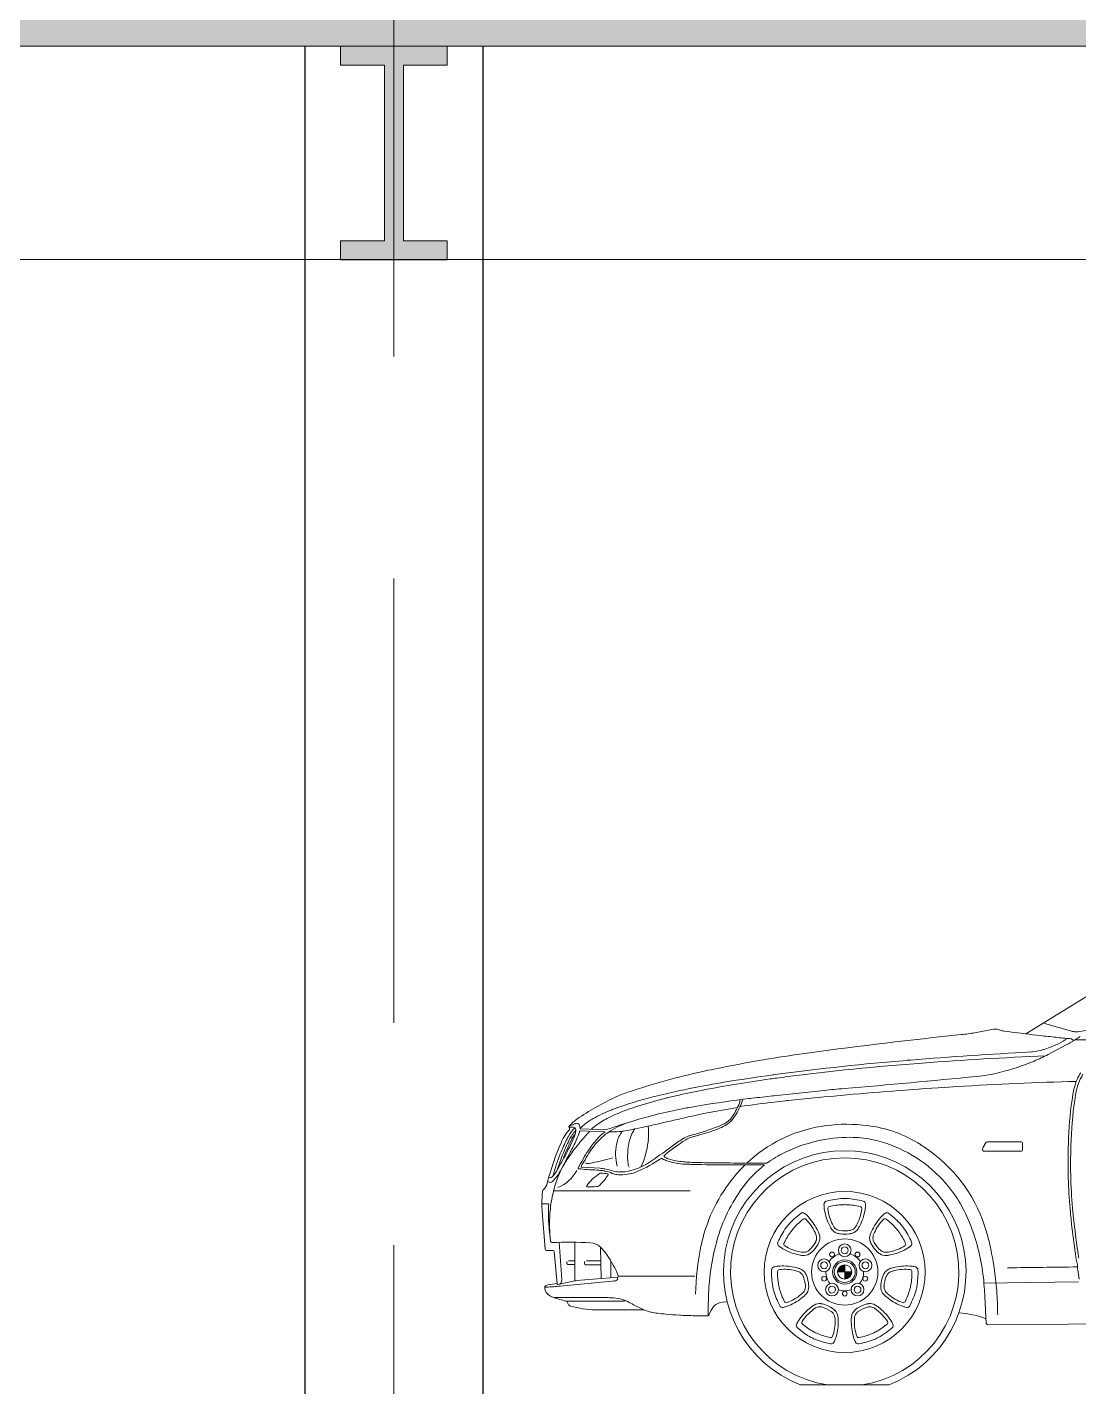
# Model space of a CAD drawing. Header units: millimetres. Extents: x 1135 to 1350, y 205 to 283.
# Drawn here: x 1155.962 to 1158.92, y 216.929 to 220.753 of the extents above; entities that cross this region are included whole.
import ezdxf

# ---------------------------------------------------------------- set-up
doc = ezdxf.new("R2010")
doc.units = ezdxf.units.MM
doc.header["$LTSCALE"] = 10
doc.linetypes.add('DASHED2', pattern=[0.375, 0.25, -0.125])
for name, color, linetype, lineweight in [('CARROS', 252, 'Continuous', 13), ('HACHT', 90, 'Continuous', 9), ('linha estutura', 252, 'Continuous', 13), ('pn 02', 16, 'Continuous', 20), ('PN-01', 90, 'Continuous', 13), ('PN-03', 180, 'Continuous', 30)]:
    doc.layers.add(name, color=color, linetype=linetype, lineweight=lineweight)

# ---------------------------------------------------------------- blocks, each defined once
blk = doc.blocks.new('A$C22F757E9')
at = {"layer": 'CARROS'}
h = blk.add_hatch(color=256, dxfattribs=at)
edge = h.paths.add_edge_path()
edge.add_line((-115.9632, 1228.8035), (-115.945, 1228.8035))
edge.add_line((-115.945, 1228.8035), (-115.945, 1228.8217))
edge.add_ellipse((-115.945, 1228.8035), major_axis=(-0.0129, 0.0129), ratio=1, start_angle=-45, end_angle=45)
edge = h.paths.add_edge_path()
edge.add_line((-115.9267, 1228.8035), (-115.945, 1228.8035))
edge.add_line((-115.945, 1228.8035), (-115.945, 1228.7852))
edge.add_ellipse((-115.945, 1228.8035), major_axis=(0.0129, 0.0129), ratio=1, start_angle=225, end_angle=315)
for p, q in [((-115.2553, 1229.5843), (-115.436, 1229.4733)), ((-115.5791, 1229.4765), (-115.5264, 1229.4862)), ((-115.4968, 1229.4811), (-115.4805, 1229.479)), ((-115.3223, 1229.4423), (-115.373, 1229.4154)), ((-115.3034, 1229.4565), (-115.3011, 1229.4544)), ((-115.2971, 1229.4568), (-115.2281, 1229.4568)), ((-115.3715, 1229.4338), (-115.3816, 1229.4303)), ((-116.3136, 1229.3741), (-116.2934, 1229.3782)), ((-116.1645, 1229.4018), (-116.1589, 1229.4027)), ((-116.2851, 1229.337), (-116.2929, 1229.3357)), ((-116.1339, 1229.3598), (-116.1405, 1229.3589)), ((-116.1133, 1229.3519), (-116.1357, 1229.349)), ((-116.4798, 1229.2971), (-116.4844, 1229.2959)), ((-116.4199, 1229.299), (-116.4411, 1229.294)), ((-115.6291, 1229.3251), (-115.6633, 1229.3229)), ((-115.2987, 1229.3238), (-115.2989, 1229.3231)), ((-115.2913, 1229.3218), (-115.2915, 1229.3211)), ((-116.5937, 1229.2622), (-116.598, 1229.2606)), ((-116.5271, 1229.2699), (-116.5324, 1229.2682)), ((-116.351, 1229.2716), (-116.3857, 1229.2656)), ((-116.2402, 1229.2851), (-116.2402, 1229.2882)), ((-116.1114, 1229.285), (-116.1433, 1229.2815)), ((-116.7056, 1229.2201), (-116.7208, 1229.2132)), ((-116.6958, 1229.221), (-116.6959, 1229.2211)), ((-116.6915, 1229.2171), (-116.6916, 1229.2172)), ((-116.6891, 1229.2073), (-116.6904, 1229.2138)), ((-116.6651, 1229.2273), (-116.6657, 1229.2269)), ((-116.6213, 1229.2311), (-116.6238, 1229.2296)), ((-116.5504, 1229.225), (-116.5785, 1229.2162)), ((-116.5415, 1229.2278), (-116.5504, 1229.225)), ((-116.4832, 1229.217), (-116.4766, 1229.2186)), ((-116.3787, 1229.2412), (-116.3741, 1229.2422)), ((-116.2847, 1229.2199), (-116.2833, 1229.2207)), ((-116.2618, 1229.2395), (-116.2597, 1229.2428)), ((-116.2544, 1229.2415), (-116.2509, 1229.2474)), ((-115.8822, 1229.2152), (-115.8952, 1229.2167)), ((-116.735, 1229.183), (-116.7346, 1229.1836)), ((-116.7259, 1229.1784), (-116.7261, 1229.1781)), ((-116.7083, 1229.2105), (-116.72, 1229.2105)), ((-116.7197, 1229.1752), (-116.7199, 1229.1749)), ((-116.719, 1229.2065), (-116.719, 1229.2086)), ((-116.7042, 1229.1882), (-116.7039, 1229.1891)), ((-116.6988, 1229.1776), (-116.6975, 1229.1805)), ((-116.6885, 1229.2002), (-116.6202, 1229.1977)), ((-116.6162, 1229.2034), (-116.6881, 1229.2064)), ((-116.6405, 1229.1788), (-116.6418, 1229.1775)), ((-116.5428, 1229.194), (-116.5435, 1229.1926)), ((-116.4975, 1229.1763), (-116.4983, 1229.1692)), ((-116.4011, 1229.1778), (-116.4, 1229.1785)), ((-116.3832, 1229.1863), (-116.3821, 1229.1866)), ((-116.3713, 1229.1841), (-116.3563, 1229.1882)), ((-116.299, 1229.2074), (-116.2974, 1229.208)), ((-116.1231, 1229.1775), (-116.1235, 1229.1773)), ((-115.8694, 1229.1762), (-115.8699, 1229.1763)), ((-115.3081, 1229.1761), (-115.3087, 1229.1583)), ((-116.715, 1229.1728), (-116.7152, 1229.1724)), ((-116.7104, 1229.142), (-116.7059, 1229.1478)), ((-116.5868, 1229.1631), (-116.5868, 1229.163)), ((-115.7042, 1229.1425), (-115.7171, 1229.1519)), ((-115.4482, 1229.1433), (-115.5528, 1229.1433)), ((-115.5443, 1229.17), (-115.4482, 1229.17)), ((-115.4448, 1229.1665), (-115.4448, 1229.1468)), ((-115.3158, 1229.1741), (-115.3166, 1229.1432)), ((-116.7532, 1229.0914), (-116.7474, 1229.1019)), ((-116.6646, 1229.109), (-116.6639, 1229.1091)), ((-116.5557, 1229.1257), (-116.5557, 1229.1224)), ((-116.4971, 1229.1102), (-116.4952, 1229.1114)), ((-116.4585, 1229.1223), (-116.4573, 1229.1217)), ((-116.4513, 1229.1267), (-116.452, 1229.1271)), ((-116.4154, 1229.109), (-116.4137, 1229.1088)), ((-116.4139, 1229.1152), (-116.4142, 1229.1153)), ((-116.3753, 1229.1061), (-116.3731, 1229.1061)), ((-116.3511, 1229.1112), (-116.3546, 1229.1113)), ((-116.2718, 1229.1045), (-116.1705, 1229.1045)), ((-116.2254, 1229.1045), (-116.2271, 1229.1029)), ((-116.7772, 1229.0706), (-116.7746, 1229.0691)), ((-116.762, 1229.078), (-116.7616, 1229.0786)), ((-116.7556, 1229.0713), (-116.7551, 1229.072)), ((-116.6843, 1229.0979), (-116.6327, 1229.0952)), ((-116.6213, 1229.0876), (-116.6206, 1229.0875)), ((-116.5959, 1229.0796), (-116.5957, 1229.0796)), ((-116.5466, 1229.0887), (-116.5431, 1229.0897)), ((-116.5444, 1229.0807), (-116.5437, 1229.0809)), ((-116.531, 1229.0849), (-116.5305, 1229.0851)), ((-115.6755, 1229.0689), (-115.6785, 1229.0719)), ((-116.7942, 1229.0336), (-116.7919, 1229.0357)), ((-116.7805, 1229.0585), (-116.7761, 1229.0561)), ((-116.7712, 1229.0557), (-116.771, 1229.0558)), ((-116.7666, 1229.0209), (-116.7664, 1229.0218)), ((-116.764, 1229.0319), (-116.3803, 1229.0319)), ((-116.779, 1228.9948), (-116.7969, 1228.9948)), ((-116.7876, 1228.8673), (-116.7962, 1228.9745)), ((-115.3094, 1228.9612), (-115.307, 1228.9397)), ((-115.3021, 1228.9621), (-115.2997, 1228.9405)), ((-116.773, 1228.8925), (-116.7762, 1228.9237)), ((-116.3357, 1228.9273), (-116.3364, 1228.925)), ((-115.5462, 1228.9159), (-115.5465, 1228.9169)), ((-116.748, 1228.8871), (-116.7409, 1228.7828)), ((-116.7046, 1228.8874), (-116.7046, 1228.7786)), ((-116.6317, 1228.8729), (-116.6306, 1228.7848)), ((-116.6311, 1228.8723), (-116.6317, 1228.8729)), ((-116.3046, 1228.8912), (-116.3053, 1228.8887)), ((-116.7653, 1228.8641), (-116.7842, 1228.8641)), ((-116.7538, 1228.7703), (-116.762, 1228.861)), ((-116.7272, 1228.8333), (-116.7272, 1228.8302)), ((-116.7223, 1228.8349), (-116.7046, 1228.8349)), ((-116.6773, 1228.8328), (-116.6773, 1228.8293)), ((-116.6713, 1228.8349), (-116.6312, 1228.8349)), ((-116.603, 1228.8347), (-116.603, 1228.7869)), ((-115.2939, 1228.8409), (-115.2937, 1228.8398)), ((-116.7216, 1228.8245), (-116.7046, 1228.8245)), ((-116.6717, 1228.8236), (-116.6311, 1228.8236)), ((-115.9267, 1228.8035), (-115.9632, 1228.8035)), ((-115.945, 1228.7852), (-115.945, 1228.8217)), ((-115.2904, 1228.818), (-115.2904, 1228.817)), ((-116.789, 1228.761), (-116.789, 1228.7606)), ((-116.7862, 1228.765), (-116.7866, 1228.7648)), ((-116.7053, 1228.7784), (-116.7511, 1228.7683)), ((-116.7455, 1228.7641), (-116.5909, 1228.7782)), ((-116.5828, 1228.7886), (-116.6992, 1228.7793)), ((-116.595, 1228.7764), (-116.5875, 1228.7796)), ((-116.5827, 1228.7917), (-116.3667, 1228.7917)), ((-115.5535, 1228.7719), (-115.287, 1228.7754)), ((-115.5198, 1228.7736), (-115.5198, 1228.7743)), ((-116.7796, 1228.7403), (-116.7789, 1228.7397)), ((-116.6153, 1228.7314), (-116.7636, 1228.7314)), ((-116.7214, 1228.7211), (-116.5963, 1228.7211)), ((-116.5954, 1228.7305), (-116.5974, 1228.7307)), ((-116.5608, 1228.7228), (-116.5642, 1228.7241)), ((-115.5471, 1228.6596), (-115.5522, 1228.7523)), ((-116.6335, 1228.6968), (-116.509, 1228.6968)), ((-116.5142, 1228.6992), (-116.5391, 1228.7116)), ((-116.4895, 1228.6905), (-116.4891, 1228.6904)), ((-116.4102, 1228.682), (-116.4062, 1228.6818)), ((-116.3597, 1228.6805), (-116.3296, 1228.6805)), ((-116.329, 1228.6977), (-116.329, 1228.6806)), ((-116.3275, 1228.6818), (-116.321, 1228.6959)), ((-113.431, 1228.6703), (-115.5426, 1228.6553)), ((-116.0697, 1228.486), (-115.8202, 1228.486))]:
    blk.add_line(p, q, dxfattribs=at)
for points in [[(-115.94, 1229.0103, 0.028399), (-115.9499, 1229.0103, 0.049879), (-115.9966, 1229.0029, 0.323135), (-116.0033, 1228.9948, 0.031599), (-116.0033, 1228.9893), (-116.0033, 1228.988, 0.028493), (-116.002, 1228.9778, 0.072055), (-115.9874, 1228.9336, 0.031687), (-115.9824, 1228.9249), (-115.9819, 1228.9243, 0.162544), (-115.9673, 1228.913), (-115.9666, 1228.9127, 0.052962), (-115.9574, 1228.9106, 0.062265), (-115.9325, 1228.9106, 0.052962), (-115.9233, 1228.9127), (-115.9226, 1228.913, 0.162544), (-115.908, 1228.9243), (-115.9076, 1228.9249, 0.031687), (-115.9025, 1228.9336, 0.072055), (-115.8879, 1228.9778, 0.028493), (-115.8867, 1228.988), (-115.8866, 1228.9893, 0.031599), (-115.8866, 1228.9948, 0.323135), (-115.8933, 1229.0029, 0.049879)], [(-116.1036, 1228.9363, 0.028399), (-116.1097, 1228.9286, 0.049879), (-116.1331, 1228.8874, 0.323135), (-116.1309, 1228.8771, 0.031599), (-116.1266, 1228.8737), (-116.1256, 1228.8729, 0.028493), (-116.1169, 1228.8675, 0.072055), (-116.0731, 1228.8514, 0.031687), (-116.0633, 1228.85), (-116.0625, 1228.8499, 0.162544), (-116.0445, 1228.8543), (-116.0439, 1228.8546, 0.052962), (-116.0364, 1228.8605, 0.062265), (-116.0209, 1228.88, 0.052962), (-116.0169, 1228.8885), (-116.0166, 1228.8892, 0.162544), (-116.0164, 1228.9077), (-116.0166, 1228.9084, 0.031687), (-116.0202, 1228.9177, 0.072055), (-116.0457, 1228.9568, 0.028493), (-116.0529, 1228.9641), (-116.0538, 1228.9649, 0.031599), (-116.0582, 1228.9684, 0.323135), (-116.0687, 1228.9682, 0.049879)], [(-115.7802, 1228.9286, 0.028399), (-115.7863, 1228.9363, 0.049879), (-115.8212, 1228.9682, 0.323135), (-115.8318, 1228.9684, 0.031599), (-115.8361, 1228.9649), (-115.837, 1228.9641, 0.028493), (-115.8442, 1228.9568, 0.072055), (-115.8697, 1228.9177, 0.031687), (-115.8733, 1228.9084), (-115.8736, 1228.9077, 0.162544), (-115.8733, 1228.8892), (-115.873, 1228.8885, 0.052962), (-115.869, 1228.88, 0.062265), (-115.8535, 1228.8605, 0.052962), (-115.846, 1228.8546), (-115.8454, 1228.8543, 0.162544), (-115.8275, 1228.8499), (-115.8267, 1228.85, 0.031687), (-115.8168, 1228.8514, 0.072055), (-115.7731, 1228.8675, 0.028493), (-115.7643, 1228.8729), (-115.7633, 1228.8737, 0.031599), (-115.759, 1228.8771, 0.323135), (-115.7568, 1228.8874, 0.049879)], [(-116.1477, 1228.7622, 0.028399), (-116.1455, 1228.7526, 0.049879), (-116.1279, 1228.7087, 0.323135), (-116.1185, 1228.704, 0.031599), (-116.1131, 1228.7052), (-116.1119, 1228.7056, 0.028493), (-116.1022, 1228.709, 0.072055), (-116.0624, 1228.7332, 0.031687), (-116.0551, 1228.74), (-116.0545, 1228.7405, 0.162544), (-116.0467, 1228.7573), (-116.0467, 1228.758, 0.052962), (-116.0466, 1228.7675, 0.062265), (-116.0521, 1228.7917, 0.052962), (-116.0563, 1228.8003), (-116.0567, 1228.8009, 0.162544), (-116.071, 1228.8126), (-116.0717, 1228.8129, 0.031687), (-116.0812, 1228.8159, 0.072055), (-116.1276, 1228.8203, 0.028493), (-116.1378, 1228.8192), (-116.1391, 1228.819, 0.031599), (-116.1445, 1228.8178, 0.323135), (-116.1509, 1228.8094, 0.049879)], [(-115.7444, 1228.7526, 0.028399), (-115.7422, 1228.7622, 0.049879), (-115.739, 1228.8094, 0.323135), (-115.7454, 1228.8178, 0.031599), (-115.7508, 1228.819), (-115.7521, 1228.8192, 0.028493), (-115.7623, 1228.8203, 0.072055), (-115.8087, 1228.8159, 0.031687), (-115.8182, 1228.8129), (-115.8189, 1228.8126, 0.162544), (-115.8332, 1228.8009), (-115.8336, 1228.8003, 0.052962), (-115.8378, 1228.7917, 0.062265), (-115.8433, 1228.7675, 0.052962), (-115.8433, 1228.758), (-115.8432, 1228.7573, 0.162544), (-115.8354, 1228.7405), (-115.8349, 1228.74, 0.031687), (-115.8276, 1228.7332, 0.072055), (-115.7877, 1228.709, 0.028493), (-115.778, 1228.7056), (-115.7768, 1228.7052, 0.031599), (-115.7714, 1228.704, 0.323135), (-115.762, 1228.7087, 0.049879)], [(-116.0391, 1228.6193, 0.028399), (-116.0303, 1228.615, 0.049879), (-115.985, 1228.6013, 0.323135), (-115.9754, 1228.6058, 0.031599), (-115.973, 1228.6107), (-115.9725, 1228.6119, 0.028493), (-115.9692, 1228.6216, 0.072055), (-115.9632, 1228.6678, 0.031687), (-115.964, 1228.6778), (-115.9641, 1228.6786, 0.162544), (-115.9724, 1228.6951), (-115.9728, 1228.6956, 0.052962), (-115.9802, 1228.7016, 0.062265), (-116.0026, 1228.7124, 0.052962), (-116.0119, 1228.7144), (-116.0126, 1228.7145, 0.162544), (-116.0307, 1228.7106), (-116.0314, 1228.7102, 0.031687), (-116.0396, 1228.7047, 0.072055), (-116.072, 1228.6711, 0.028493), (-116.0775, 1228.6625), (-116.0782, 1228.6614, 0.031599), (-116.0806, 1228.6564, 0.323135), (-116.078, 1228.6462, 0.049879)], [(-115.8597, 1228.615, 0.028399), (-115.8508, 1228.6193, 0.049879), (-115.8119, 1228.6462, 0.323135), (-115.8094, 1228.6564, 0.031599), (-115.8118, 1228.6614), (-115.8124, 1228.6625, 0.028493), (-115.8179, 1228.6711, 0.072055), (-115.8503, 1228.7047, 0.031687), (-115.8585, 1228.7102), (-115.8592, 1228.7106, 0.162544), (-115.8773, 1228.7145), (-115.878, 1228.7144, 0.052962), (-115.8873, 1228.7124, 0.062265), (-115.9097, 1228.7016, 0.052962), (-115.9171, 1228.6956), (-115.9176, 1228.6951, 0.162544), (-115.9258, 1228.6786), (-115.926, 1228.6778, 0.031687), (-115.9267, 1228.6678, 0.072055), (-115.9207, 1228.6216, 0.028493), (-115.9174, 1228.6119), (-115.9169, 1228.6107, 0.031599), (-115.9145, 1228.6058, 0.323135), (-115.905, 1228.6013, 0.049879)]]:
    blk.add_lwpolyline(points, format="xyb", close=True, dxfattribs=at)
for points in [[(-115.929, 1228.9202, -0.073262), (-115.9585, 1228.9199, -0.083125), (-115.9656, 1228.9221), (-115.9659, 1228.9222, -0.163159), (-115.9775, 1228.9339, 0.004366), (-115.9778, 1228.9346), (-115.9795, 1228.9379, -0.090388), (-115.9927, 1228.9812, -0.373981), (-115.9886, 1228.9873, -0.054792), (-115.9509, 1228.9928, -0.017715), (-115.939, 1228.9928, -0.054792), (-115.9014, 1228.9873, -0.373981), (-115.8972, 1228.9812, -0.090388), (-115.9104, 1228.9379), (-115.9121, 1228.9346, 0.004366), (-115.9124, 1228.9339, -0.163159), (-115.9241, 1228.9222), (-115.9244, 1228.9221, -0.083125), (-115.9315, 1228.9199)], [(-116.0263, 1228.8888, -0.073262), (-116.0444, 1228.8655, -0.083125), (-116.0505, 1228.8613), (-116.0508, 1228.8612, -0.163159), (-116.0672, 1228.8594, 0.004366), (-116.068, 1228.8595), (-116.0717, 1228.8603, -0.090388), (-116.1137, 1228.877, -0.373981), (-116.1159, 1228.884, -0.054792), (-116.0967, 1228.9169, -0.017715), (-116.0893, 1228.9262, -0.054792), (-116.0615, 1228.9522, -0.373981), (-116.0542, 1228.9517, -0.090388), (-116.0285, 1228.9143), (-116.027, 1228.911, 0.004366), (-116.0267, 1228.9102, -0.163159), (-116.0248, 1228.8938), (-116.0248, 1228.8935, -0.083125), (-116.0276, 1228.8866)], [(-115.8437, 1228.8638, -0.073262), (-115.8624, 1228.8866, -0.083125), (-115.8651, 1228.8935), (-115.8651, 1228.8938, -0.163159), (-115.8632, 1228.9102, 0.004366), (-115.8629, 1228.911), (-115.8614, 1228.9143, -0.090388), (-115.8357, 1228.9517, -0.373981), (-115.8284, 1228.9522, -0.054792), (-115.8006, 1228.9262, -0.017715), (-115.7932, 1228.9169, -0.054792), (-115.774, 1228.884, -0.373981), (-115.7762, 1228.877, -0.090388), (-115.8183, 1228.8603), (-115.8219, 1228.8595, 0.004366), (-115.8227, 1228.8594, -0.163159), (-115.8391, 1228.8612), (-115.8394, 1228.8613, -0.083125), (-115.8455, 1228.8655)], [(-116.0624, 1228.793, -0.073262), (-116.0554, 1228.7644, -0.083125), (-116.056, 1228.757), (-116.0561, 1228.7567, -0.163159), (-116.0649, 1228.7427, 0.004366), (-116.0655, 1228.7422), (-116.0684, 1228.7398, -0.090388), (-116.1077, 1228.7173, -0.373981), (-116.1145, 1228.72, -0.054792), (-116.1283, 1228.7555, -0.017715), (-116.1309, 1228.7671, -0.054792), (-116.1339, 1228.805, -0.373981), (-116.1289, 1228.8105, -0.090388), (-116.0838, 1228.8073), (-116.0802, 1228.8063, 0.004366), (-116.0794, 1228.8061, -0.163159), (-116.0654, 1228.7974), (-116.0652, 1228.7971, -0.083125), (-116.0615, 1228.7907)], [(-115.8347, 1228.7619, -0.073262), (-115.8285, 1228.7907, -0.083125), (-115.8247, 1228.7971), (-115.8245, 1228.7974, -0.163159), (-115.8105, 1228.8061, 0.004366), (-115.8098, 1228.8063), (-115.8062, 1228.8073, -0.090388), (-115.761, 1228.8105, -0.373981), (-115.756, 1228.805, -0.054792), (-115.759, 1228.7671, -0.017715), (-115.7617, 1228.7555, -0.054792), (-115.7754, 1228.72, -0.373981), (-115.7823, 1228.7173, -0.090388), (-115.8216, 1228.7398), (-115.8244, 1228.7422, 0.004366), (-115.825, 1228.7427, -0.163159), (-115.8338, 1228.7567), (-115.8339, 1228.757, -0.083125), (-115.8345, 1228.7644)], [(-116.01, 1228.7052, -0.073262), (-115.9833, 1228.6927, -0.083125), (-115.9779, 1228.6877), (-115.9777, 1228.6874, -0.163159), (-115.9723, 1228.6718, 0.004366), (-115.9722, 1228.671), (-115.9721, 1228.6673, -0.090388), (-115.9791, 1228.6226, -0.373981), (-115.9855, 1228.6189, -0.054792), (-116.0218, 1228.6303, -0.017715), (-116.0325, 1228.6354, -0.054792), (-116.064, 1228.6567, -0.373981), (-116.0651, 1228.664, -0.090388), (-116.0345, 1228.6973), (-116.0315, 1228.6995, 0.004366), (-116.0309, 1228.7, -0.163159), (-116.0153, 1228.7055), (-116.015, 1228.7055, -0.083125), (-116.0076, 1228.7044)], [(-115.9087, 1228.6913, -0.073262), (-115.8823, 1228.7044, -0.083125), (-115.8749, 1228.7055), (-115.8746, 1228.7055, -0.163159), (-115.859, 1228.7, 0.004366), (-115.8584, 1228.6995), (-115.8555, 1228.6973, -0.090388), (-115.8248, 1228.664, -0.373981), (-115.8259, 1228.6567, -0.054792), (-115.8574, 1228.6354, -0.017715), (-115.8681, 1228.6303, -0.054792), (-115.9045, 1228.6189, -0.373981), (-115.9109, 1228.6226, -0.090388), (-115.9178, 1228.6673), (-115.9177, 1228.671, 0.004366), (-115.9177, 1228.6718, -0.163159), (-115.9123, 1228.6874), (-115.9121, 1228.6877, -0.083125), (-115.9066, 1228.6927)]]:
    blk.add_lwpolyline(points, format="xyb", dxfattribs=at)
for centre, radius in [((-115.945, 1228.8035), 0.2265), ((-115.945, 1228.8035), 0.0931), ((-115.945, 1228.8646), 0.018), ((-115.945, 1228.8646), 0.00963), ((-116.0031, 1228.8224), 0.018), ((-116.0031, 1228.8224), 0.00963), ((-115.9807, 1228.8526), 0.00677), ((-115.945, 1228.8035), 0.0341), ((-115.945, 1228.8035), 0.0295), ((-115.9092, 1228.8526), 0.00677), ((-115.8868, 1228.8224), 0.018), ((-115.8868, 1228.8224), 0.00963), ((-115.945, 1228.8035), 0.02), ((-116.0028, 1228.7847), 0.00677), ((-115.9809, 1228.754), 0.018), ((-115.9809, 1228.754), 0.00963), ((-115.909, 1228.754), 0.018), ((-115.909, 1228.754), 0.00963), ((-115.8872, 1228.7847), 0.00677), ((-115.945, 1228.7427), 0.00677)]:
    blk.add_circle(centre, radius, dxfattribs=at)
for radius, start, end in [(0.3411, 291.4472, 248.5528), (0.3211, 278.6159, 261.3841), (0.053, 106.2579, 145.7421), (0.053, 34.2579, 73.7421), (0.053, 178.2579, 217.7421), (0.0183, 90, 180), (0.0183, 270, 0), (0.053, 322.2579, 1.7421), (0.053, 250.2579, 289.7421)]:
    blk.add_arc((-115.945, 1228.8035), radius, start, end, dxfattribs=at)
for centre, major_axis, start_param, end_param in [((-115.5215, 1229.4593), (0, 0.0274), -0.33487, 0.179696), ((-115.4684, 1229.6142), (0, 0.1366), 2.806723, 2.844179), ((-115.4881, 1229.549), (0, 0.0685), 2.844179, 3.012488), ((-114.7261, 1231.6769), (0, 2.2737), 2.842554, 2.879385), ((-115.2951, 1229.5249), (0, 0.0456), 2.879385, 3.140625), ((-115.295, 1229.5812), (0, 0.102), 3.140625, 3.59011), ((-114.4284, 1217.3457), (0, 12.1852), 0.099149, 0.134942), ((-115.6635, 1229.9481), (0, 0.4793), 3.240741, 3.321289), ((-114.9015, 1234.0056), (0, 4.5646), 3.012488, 3.031695), ((-106.9367, 1307.2706), (0, 78.2743), 3.031695, 3.032268), ((-115.4474, 1229.6579), (0, 0.2369), 3.472814, 3.72753), ((-115.2281, 1230.5979), (0, 1.1411), 3.032268, 3.0674), ((-115.531, 1229.8466), (0, 0.4565), 3.624238, 3.688582), ((-115.3124, 1229.4463), (0, 0.0137), -0.730952, -0.074193), ((-115.531, 1229.8466), (0, 0.4565), 3.688582, 3.727344), ((-115.4385, 1224.8971), (0, 4.5646), 0.134942, 0.160897), ((-114.7976, 1217.2273), (0, 12.2115), 0.051925, 0.080059), ((-114.9261, 1218.4363), (0, 10.9849), 0.042012, 0.074048), ((-115.4272, 1229.5248), (0, 0.1027), 3.193518, 3.248022), ((-115.4349, 1229.5978), (0, 0.176), 3.248022, 3.428022), ((-115.5817, 1229.8197), (0, 0.4565), 3.527414, 3.624238), ((-115.4145, 1229.5274), (0, 0.1027), 3.428022, 3.472814), ((-115.902, 1227.3058), (0, 2.1101), 0.21435, 0.319567), ((-115.9615, 1227.5835), (0, 1.8258), 0.196991, 0.21435), ((-115.5829, 1225.7651), (0, 3.6843), 0.160897, 0.196991), ((-115.1996, 1222.1446), (0, 7.2772), 0.079611, 0.130687), ((-115.2086, 1222.1213), (0, 7.2888), 0.072218, 0.126317), ((-117.558, 1252.1495), (0, 22.8229), 3.221204, 3.221652), ((-115.6816, 1230.0695), (0, 0.726), 3.384756, 3.527414), ((-115.7948, 1226.3039), (0, 3.0737), 0.165338, 0.197662), ((-115.6755, 1225.7616), (0, 3.6177), 0.13486, 0.188597), ((-116.2562, 1229.1105), (0, 0.2282), 0.164122, 0.165338), ((-115.5367, 1224.7501), (0, 4.6494), 0.13368, 0.164122), ((-115.8524, 1227.0849), (0, 2.2823), 0.126317, 0.13486), ((-115.8475, 1227.0961), (0, 2.2823), 0.130687, 0.13368), ((-117.8746, 1253.2657), (0, 24.0259), 3.223137, 3.238938), ((-115.0929, 1220.4325), (0, 8.9092), 0.022851, 0.061135), ((-115.6177, 1229.8078), (0, 0.4565), 3.238938, 3.384756), ((-115.1676, 1229.2889), (0, 0.1376), 0.995308, 1.314242), ((-115.1676, 1229.2889), (0, 0.1298), 0.995308, 1.314242), ((-116.299, 1228.6413), (0, 0.7175), 0.424832, 0.600622), ((-116.2236, 1228.2269), (0, 1.1013), 0.242811, 0.348104), ((-116.4421, 1228.9624), (0, 0.3652), 0.319567, 0.424832), ((-116.1667, 1228.1152), (0, 1.2113), 0.239787, 0.306823), ((-115.9392, 1227.0817), (0, 2.2823), 0.213524, 0.242811), ((-116.2899, 1228.6267), (0, 0.6847), 0.225979, 0.239787), ((-115.9536, 1227.2402), (0, 2.1125), 0.188597, 0.225979), ((-116.0583, 1227.6393), (0, 1.7117), 0.197662, 0.213524), ((-115.8952, 1226.5246), (0, 2.7856), 0.11645, 0.166849), ((-116.4431, 1229.3655), (0, 0.2281), 4.168133, 4.371624), ((-116.1095, 1228.3847), (0, 0.9129), 0.107621, 0.11645), ((-137.1747, 1426.2872), (0, 198.1412), 3.249214, 3.249515), ((-116.075, 1228.618), (0, 0.6847), 0.103377, 0.107923), ((-120.4304, 1271.229), (0, 42.155), 3.24497, 3.248396), ((-114.8535, 1216.8129), (0, 12.5374), 0.077581, 0.10143), ((-115.7634, 1227.0449), (0, 2.2823), 0.081544, 0.106804), ((-115.1138, 1220.2108), (0, 9.1292), 0.061135, 0.077581), ((-114.3004, 1229.1361), (0, 1.0314), 1.40892, 1.527911), ((-114.3004, 1229.1361), (0, 1.0236), 1.40892, 1.531203), ((-115.0849, 1229.2661), (0, 0.2246), 1.314242, 1.40892), ((-115.0849, 1229.2661), (0, 0.2168), 1.314242, 1.40892), ((-116.4554, 1228.8726), (0, 0.4141), 0.364311, 0.50496), ((-116.358, 1228.7058), (0, 0.5897), 0.306065, 0.451527), ((-116.5366, 1229.0889), (0, 0.1826), 0.348104, 0.364311), ((-116.167, 1227.9912), (0, 1.2936), 0.185733, 0.298199), ((-116.8041, 1230.1385), (0, 0.9129), 3.447657, 3.448415), ((-116.2363, 1228.3654), (0, 0.9129), 0.166849, 0.185733), ((-116.0074, 1227.5679), (0, 1.7152), 0.142267, 0.218769), ((-116.4332, 1229.3575), (0, 0.2101), 4.135162, 4.325725), ((-116.2581, 1229.2851), (0, 0.0183), 4.325725, 4.712389), ((-115.9014, 1227.0467), (0, 2.2483), 0.10941, 0.153309), ((-116.0132, 1228.3776), (0, 0.9129), 0.10143, 0.10941), ((-116.7197, 1229.2121), (0, 0.0016), 0.850551, 2.707892), ((-116.6308, 1229.1329), (0, 0.1217), 0.600622, 0.850551), ((-116.6938, 1229.1935), (0, 0.0292), 0.339908, 0.424047), ((-116.6996, 1229.2103), (0, 0.0114), -0.333796, 0.339908), ((-116.6982, 1229.214), (0, 0.00743), -1.121633, -0.333796), ((-116.7037, 1229.2111), (0, 0.0137), -1.373228, -1.121633), ((-116.5713, 1229.0841), (0, 0.172), 0.59113, 0.769563), ((-116.5712, 1229.0852), (0, 0.1712), 0.50496, 0.59113), ((-116.5283, 1229.0592), (0, 0.1961), 0.517052, 0.731613), ((-116.5379, 1229.0823), (0, 0.1712), 0.451527, 0.517052), ((-116.368, 1228.5212), (0, 0.7271), 0.298199, 0.353052), ((-116.4819, 1228.9991), (0, 0.2364), 0.298199, 0.549681), ((-116.838, 1230.7966), (0, 1.6201), 3.311934, 3.365699), ((-116.6468, 1229.1912), (0, 0.1525), -1.496875, -1.423013), ((-114.228, 1219.2051), (0, 10.2703), 0.221018, 0.224106), ((-117.7084, 1234.9275), (0, 5.8441), 3.362611, 3.369829), ((-115.7443, 1226.3449), (0, 2.967), 0.218769, 0.228237), ((-116.5547, 1229.8927), (0, 0.7271), 3.396389, 3.504383), ((-116.3603, 1229.3729), (0, 0.1712), 3.504383, 3.606387), ((-116.3494, 1229.3384), (0, 0.1406), 3.525951, 3.693391), ((-116.3089, 1229.2726), (0, 0.0581), 3.606387, 4.091939), ((-116.3121, 1229.277), (0, 0.0685), 3.693391, 4.168133), ((-116.2788, 1229.2508), (0, 0.0205), 4.091939, 4.135162), ((-115.9397, 1228.7739), (0, 0.4452), -0.034529, 0.231011), ((-115.9386, 1228.8082), (0, 0.4108), -0.107397, -0.034529), ((-115.9198, 1228.8606), (0, 0.3567), -0.56906, -0.107397), ((-116.2859, 1228.949), (0, 0.5021), 1.096911, 1.189547), ((-116.5882, 1229.0987), (0, 0.1712), 1.055727, 1.149917), ((-116.2859, 1228.949), (0, 0.4951), 1.096911, 1.189547), ((-116.6651, 1229.1436), (0, 0.0811), 0.7756, 1.055727), ((-116.6095, 1229.1178), (0, 0.1328), 0.81175, 1.096911), ((-116.7258, 1229.2065), (0, 0.00685), 3.917193, 4.712389), ((-116.7213, 1229.2086), (0, 0.00228), 4.712389, 5.849485), ((-116.6095, 1229.1178), (0, 0.1258), 0.837967, 1.096911), ((-117.2178, 1229.4166), (0, 0.5785), 4.214795, 4.283007), ((-116.6095, 1229.1178), (0, 0.1203), 0.910703, 1.096911), ((-116.8531, 1229.2402), (0, 0.1598), 4.280387, 4.381241), ((-116.7083, 1229.2037), (0, 0.00685), -1.562399, 0), ((-116.7447, 1229.2033), (0, 0.0438), 4.381241, 4.720786), ((-116.3316, 1229.0048), (0, 0.4108), 1.13659, 1.141414), ((-116.8121, 1229.2345), (0, 0.1283), 4.278183, 4.428612), ((-116.6886, 1229.1979), (0, 0.00228), -0.035325, 1.287019), ((-116.688, 1229.2075), (0, 0.00114), 1.768364, 3.100954), ((-116.3075, 1228.8495), (0, 0.5021), 0.808285, 0.880294), ((-116.4595, 1229.0077), (0, 0.2511), 0.828235, 0.989215), ((-116.2342, 1228.7784), (0, 0.605), 0.801459, 0.808285), ((-116.507, 1229.0434), (0, 0.1854), 0.650345, 0.934854), ((-116.5532, 1229.0974), (0, 0.1203), 0.597978, 0.828235), ((-116.6202, 1229.1973), (0, 0.000456), 3.73957, 6.24786), ((-116.5155, 1229.0547), (0, 0.1712), 0.549681, 0.650345), ((-116.6161, 1229.2045), (0, 0.00114), 3.100954, 3.494644), ((-116.6003, 1229.4555), (0, 0.2579), 3.110583, 3.225896), ((-116.5182, 1229.154), (0, 0.07), 0.865711, 1.358651), ((-116.5902, 1229.3349), (0, 0.1369), 3.225896, 3.311934), ((-116.4635, 1229.1509), (0, 0.0913), 1.096797, 1.350043), ((-116.441, 1229.1411), (0, 0.116), 0.979375, 1.096797), ((-116.6315, 1229.1923), (0, 0.1369), 4.594968, 4.786311), ((-116.0712, 1228.6574), (0, 0.6119), 0.561992, 0.684212), ((-116.3084, 1229.0213), (0, 0.1826), 0.541621, 0.609355), ((-116.3578, 1229.1073), (0, 0.0831), 0.316347, 0.541621), ((-116.3565, 1229.1172), (0, 0.0685), 0.276472, 0.561992), ((-116.3402, 1229.0565), (0, 0.1369), 0.254797, 0.316347), ((-116.3122, 1228.9588), (0, 0.2332), 0.259974, 0.276472), ((-116.2407, 1228.7471), (0, 0.4565), 0.258772, 0.259974), ((-116.4879, 1229.6951), (0, 0.5242), 3.400365, 3.450505), ((-116.4676, 1229.6305), (0, 0.4565), 3.450505, 3.525951), ((-115.9578, 1228.8281), (0, 0.3876), 0.448855, 0.756819), ((-115.9475, 1228.8073), (0, 0.4108), 0.231011, 0.448855), ((-115.9278, 1228.7421), (0, 0.4402), 0.002812, 0.445099), ((-115.9282, 1228.8856), (0, 0.2967), -0.200793, 0.002812), ((-115.9442, 1228.803), (0, 0.3808), -0.787065, -0.200793), ((-114.9786, 1229.1656), (0, 0.3423), 1.527911, 1.545934), ((-115.1733, 1229.1712), (0, 0.1369), 1.531203, 1.535075), ((-116.0951, 1228.8746), (0, 0.7196), 1.149917, 1.320033), ((-116.4792, 1228.9574), (0, 0.2986), 0.904527, 1.353414), ((-118.3559, 1230.0277), (0, 1.8768), 4.196535, 4.224357), ((-150.6778, 1247.8641), (0, 39.2272), 4.213437, 4.214795), ((-116.2859, 1228.949), (0, 0.4896), 1.096911, 1.189547), ((-117.1673, 1229.3872), (0, 0.5109), 4.224357, 4.280387), ((-115.8261, 1228.4458), (0, 1.1359), 0.880294, 0.904527), ((-116.1897, 1228.8277), (0, 0.5788), 0.989215, 1.089411), ((-115.9925, 1228.6989), (0, 0.8109), 0.982304, 1.051545), ((-116.5635, 1229.0857), (0, 0.1141), 0.934854, 0.982304), ((-116.4493, 1229.1352), (0, 0.1423), 1.374007, 1.808847), ((-116.223, 1229.0895), (0, 0.3765), 1.358651, 1.374007), ((-116.3688, 1229.1294), (0, 0.1897), 1.350043, 1.590004), ((-116.7139, 1229.195), (0, 0.2204), 4.258762, 4.594968), ((-114.0844, 1225.7871), (0, 4.1267), 0.609355, 0.627739), ((-115.9789, 1228.851), (0, 0.3195), 0.445099, 0.627488), ((-115.8941, 1228.9015), (0, 0.3081), -0.622326, -0.56906), ((-115.9485, 1228.7969), (0, 0.4254), -1.284844, -0.622326), ((-115.5528, 1229.1479), (0, 0.00456), 1.304934, 3.141593), ((-115.5093, 1229.1359), (0, 0.0504), 0.859086, 1.304934), ((-115.5443, 1229.1665), (0, 0.00342), 0, 0.859086), ((-115.4482, 1229.1665), (0, 0.00342), -1.570796, 0), ((-115.4482, 1229.1468), (0, 0.00342), 3.141593, 4.712389), ((-113.9287, 1229.1082), (0, 1.4091), 1.545934, 1.668544), ((-113.9287, 1229.1082), (0, 1.4017), 1.535075, 1.668544), ((-116.1949, 1228.9119), (0, 0.6017), 1.189547, 1.299324), ((-116.1949, 1228.9119), (0, 0.5946), 1.189547, 1.265267), ((-116.1949, 1228.9119), (0, 0.5892), 1.189547, 1.215666), ((-116.6842, 1229.1002), (0, 0.00228), 1.051545, 3.091005), ((-116.6676, 1229.1302), (0, 0.0214), 2.791962, 3.28741), ((-116.6884, 1229.2785), (0, 0.1712), 3.28741, 3.338067), ((-116.8246, 1229.9732), (0, 0.8796), 3.338067, 3.407293), ((-116.441, 1229.1246), (0, 0.1164), 1.590004, 1.659489), ((-116.5216, 1229.1173), (0, 0.0342), 1.659489, 1.677006), ((-116.4856, 1229.1212), (0, 0.071), 1.677006, 1.901876), ((-116.5886, 1229.2585), (0, 0.1751), 3.410424, 3.701024), ((-116.6766, 1229.4391), (0, 0.3839), 3.5493, 3.74092), ((-116.71, 1229.4596), (0, 0.4108), 3.701024, 3.769331), ((-116.4607, 1229.1184), (0, 0.00456), -0.513223, 0.599327), ((-116.422, 1229.1853), (0, 0.073), 2.62837, 2.809822), ((-116.4506, 1229.1294), (0, 0.00274), 0.684212, 2.577912), ((-116.4273, 1229.1653), (0, 0.0456), 2.577912, 2.806441), ((-116.3947, 1229.2657), (0, 0.1581), 2.809822, 3.008379), ((-116.393, 1229.2653), (0, 0.1515), 2.806441, 2.999027), ((-116.3755, 1229.3863), (0, 0.2739), 2.999027, 3.0706), ((-116.3779, 1229.3802), (0, 0.2739), 3.008379, 3.107669), ((-116.3377, 1229.9265), (0, 0.8155), 3.0706, 3.120576), ((-116.2847, 1232.1667), (0, 3.0619), 3.107669, 3.11156), ((-116.2718, 1232.528), (0, 3.4234), 3.11156, 3.141593), ((-116.3039, 1231.393), (0, 2.2823), 3.120576, 3.129847), ((-115.9263, 1228.7889), (0, 0.4379), 0.784187, 1.249358), ((-116.1144, 1247.7645), (0, 18.655), 3.129847, 3.138906), ((-115.9452, 1228.8081), (0, 0.4108), 0.770543, 0.784187), ((-115.9789, 1228.851), (0, 0.3195), 0.654137, 0.926722), ((-116.7725, 1229.0731), (0, 0.00456), 2.652008, 3.881227), ((-116.8105, 1229.1154), (0, 0.0618), 3.881227, 4.062041), ((-116.8134, 1229.1115), (0, 0.0711), 3.860966, 4.112138), ((-116.851, 1229.1477), (0, 0.1141), 4.062041, 4.196535), ((-116.9592, 1229.2138), (0, 0.2511), 4.112138, 4.213437), ((-116.7911, 1229.1392), (0, 0.1061), 3.528632, 4.222438), ((-116.6942, 1229.0951), (0, 0.00114), 1.089411, 3.038012), ((-116.6005, 1230.0094), (0, 0.9203), 3.038012, 3.0954), ((-116.5649, 1228.9668), (0, 0.1338), 0.556913, 0.930443), ((-116.6497, 1228.9305), (0, 0.1598), -0.181185, -0.046193), ((-116.631, 1229.0745), (0, 0.00685), 0.000135, 0.556913), ((-116.7466, 1229.1646), (0, 0.1634), 3.924336, 4.146163), ((-116.6367, 1229.0154), (0, 0.0799), -0.21471, -0.050587), ((-116.6309, 1228.984), (0, 0.0974), -0.201326, 0.000135), ((-116.639, 1228.9857), (0, 0.1035), -0.404812, -0.181185), ((-116.7172, 1228.6407), (0, 0.4634), -0.270632, -0.21471), ((-116.6121, 1229.0778), (0, 0.0016), 4.146163, 6.08186), ((-116.5832, 1229.1179), (0, 0.0403), 2.73678, 2.817081), ((-116.5799, 1229.1272), (0, 0.0502), 2.817081, 3.090018), ((-116.5771, 1229.1532), (0, 0.0685), 2.870961, 3.12334), ((-116.5753, 1229.2177), (0, 0.1408), 3.090018, 3.185176), ((-116.5762, 1229.2008), (0, 0.116), 3.12334, 3.403598), ((-116.5747, 1229.2024), (0, 0.1255), 3.185176, 3.388838), ((-116.5721, 1229.1952), (0, 0.1179), 3.388838, 3.503106), ((-116.5548, 1229.1338), (0, 0.0456), 3.403598, 3.410424), ((-116.5623, 1229.1705), (0, 0.0913), 3.503106, 3.5493), ((-115.9303, 1228.8111), (0, 0.3652), -1.125639, -0.787065), ((-116.2376, 1228.9909), (0, 0.5677), 1.500798, 1.564634), ((-116.7911, 1229.0303), (0, 0.00456), 0.759316, 1.500798), ((-116.8167, 1229.0622), (0, 0.0365), 3.900909, 4.461626), ((-116.7732, 1229.0617), (0, 0.0063), 2.652008, 3.475149), ((-116.7747, 1229.0666), (0, 0.0114), 3.475149, 3.860966), ((-116.6687, 1229.0453), (0, 0.00228), 0.930443, 3.04673), ((-116.6586, 1229.1539), (0, 0.1113), 3.04673, 3.281808), ((-116.6458, 1229.0617), (0, 0.0183), 3.281808, 3.924336), ((-115.8676, 1228.7661), (0, 0.4609), 0.926722, 1.295832), ((-116.5721, 1228.993), (0, 0.2282), 1.564634, 1.651655), ((-116.779, 1228.9937), (0, 0.00114), 4.655588, 6.283185), ((-116.3592, 1228.9694), (0, 0.4256), 1.513995, 1.641266), ((-116.4153, 1228.9422), (0, 0.3652), 1.353414, 1.50027), ((-116.3488, 1228.9374), (0, 0.4329), 1.50027, 1.679737), ((-116.1017, 1228.7281), (0, 0.5579), -1.397505, -1.125639), ((-114.6317, 1229.0382), (0, 0.6922), 1.668544, 1.682277), ((-114.6317, 1229.0382), (0, 0.6847), 1.668544, 1.682277), ((-116.3111, 1228.9729), (0, 0.4746), 1.641266, 1.674709), ((-115.9311, 1228.788), (0, 0.4336), 1.249358, 1.366933), ((-116.1394, 1228.7389), (0, 0.6276), -1.36472, -1.284844), ((-113.0479, 1229.1963), (0, 2.3073), 1.682277, 1.719188), ((-113.0479, 1229.1963), (0, 2.2998), 1.682277, 1.719188), ((-116.7683, 1228.8908), (0, 0.00456), 1.679737, 3.192086), ((-116.7199, 1227.9194), (0, 0.9681), -0.062675, 0.050494), ((-116.663, 1228.84), (0, 0.0456), -0.730923, -0.062675), ((-116.6704, 1228.8316), (0, 0.057), -0.7599, -0.730923), ((-116.7085, 1228.7896), (0, 0.1141), -0.934499, -0.7599), ((-115.6031, 1228.7192), (0, 0.7736), 1.366933, 1.542282), ((-115.721, 1228.7214), (0, 0.6162), 1.295832, 1.432876), ((-116.7842, 1228.8675), (0, 0.00342), 1.651655, 3.141593), ((-116.7653, 1228.8607), (0, 0.00342), -1.480056, 0), ((-116.8775, 1228.6629), (0, 0.3273), -1.137402, -0.934499), ((-116.4238, 1228.6785), (0, 0.9225), -1.466743, -1.36472), ((-114.6217, 1228.9576), (0, 0.6922), 1.719188, 1.74009), ((-115.164, 1228.8623), (0, 0.1336), 1.74009, 1.855393), ((-114.6217, 1228.9576), (0, 0.6847), 1.719188, 1.74009), ((-116.7216, 1228.8302), (0, 0.00571), 1.570796, 3.141593), ((-116.6717, 1228.8293), (0, 0.00571), 1.570796, 3.141593), ((-116.6053, 1228.7907), (0, 0.0229), 4.407894, 5.145783), ((-115.6445, 1228.7106), (0, 0.6946), 1.432876, 1.537961), ((-116.1559, 1228.7185), (0, 0.6138), -1.515588, -1.397505), ((-117.9242, 1440.9193), (0, 212.1184), 3.153256, 3.154196), ((-115.2657, 1228.8189), (0, 0.0251), 1.41751, 1.609803), ((-115.2342, 1228.8192), (0, 0.0571), 1.609803, 1.732831), ((-115.2946, 1228.8235), (0, 0.00456), 4.559103, 4.996985), ((-113.9129, 1229.0385), (0, 1.416), 1.732831, 1.751857), ((-116.7699, 1228.7592), (0, 0.0194), 1.499522, 1.904901), ((-116.7842, 1228.7606), (0, 0.00483), 0.523868, 1.499522), ((-116.8241, 1229.5146), (0, 0.7548), 3.188862, 3.241428), ((-116.7766, 1228.7483), (0, 0.0194), 0.182336, 0.523868), ((-116.7133, 1228.3997), (0, 0.3738), 0.110579, 0.182336), ((-116.7516, 1228.7705), (0, 0.00228), 1.661537, 3.355879), ((-116.7052, 1228.3094), (0, 0.4565), 0.08971, 0.099836), ((-116.7487, 1228.7747), (0, 0.00571), 3.355879, 4.077343), ((-116.7579, 1228.7816), (0, 0.0174), 4.077343, 4.44435), ((-116.758, 1228.7816), (0, 0.0174), 4.44435, 4.782106), ((-116.6957, 1228.7338), (0, 0.0456), 0.078076, 0.214286), ((-116.5902, 1228.7859), (0, 0.00685), 3.54616, 4.407894), ((-116.4143, 1228.6787), (0, 0.9129), -1.536106, -1.466743), ((-116.7606, 1228.7625), (0, 0.0294), 1.904901, 2.428567), ((-116.7539, 1228.7691), (0, 0.0388), 2.428567, 2.823069), ((-116.6282, 1229.1561), (0, 0.4463), 2.823069, 2.910008), ((-116.7214, 1228.7667), (0, 0.0456), 2.903285, 3.141593), ((-116.7307, 1228.715), (0, 0.00685), -1.408442, -0.231584), ((-116.7151, 1228.7176), (0, 0.00913), 1.73315, 2.111318), ((-116.6153, 1228.5032), (0, 0.2282), -0.079712, 0), ((-116.5963, 1229.1775), (0, 0.4565), 3.141593, 3.205079), ((-116.6063, 1228.5925), (0, 0.1385), -0.266358, -0.079712), ((-116.5911, 1228.649), (0, 0.0799), -0.348654, -0.266358), ((-116.6329, 1229.761), (0, 1.0411), 3.205079, 3.212735), ((-116.5723, 1228.6907), (0, 0.0342), -0.516859, -0.348654), ((-116.4063, 1228.9871), (0, 0.3068), 2.624733, 2.686603), ((-115.2573, 1228.6977), (0, 1.0878), 1.537961, 1.570796), ((-116.2843, 1228.6782), (0, 0.0412), -0.224115, 1.127571), ((-116.7105, 1228.7204), (0, 0.0147), 2.111318, 2.368731), ((-116.7143, 1228.7165), (0, 0.00913), 2.368731, 2.867875), ((-116.6394, 1228.9872), (0, 0.2903), 2.867875, 3.121068), ((-116.6335, 1229.2775), (0, 0.5807), 3.121068, 3.141593), ((-116.4698, 1228.7915), (0, 0.1027), 2.686603, 2.741875), ((-116.4657, 1228.8013), (0, 0.1134), 2.741875, 2.926399), ((-116.4507, 1228.8688), (0, 0.1826), 2.926399, 3.025183), ((-116.3317, 1229.9016), (0, 1.2224), 3.025183, 3.044528), ((-116.3612, 1229.5936), (0, 0.9129), 3.044528, 3.087078), ((-116.3597, 1229.5473), (0, 0.8668), 3.087078, 3.141593), ((-116.3296, 1228.6828), (0, 0.00228), 3.141593, 4.269164), ((-115.6509, 1228.3795), (0, 0.3108), -0.343438, -0.089136), ((-116.7141, 1228.6682), (0, 1.2174), -1.558331, -1.536106), ((-115.5426, 1228.6599), (0, 0.00456), 1.626005, 3.148578)]:
    blk.add_ellipse(centre, major_axis=major_axis, ratio=0.985222, start_param=start_param, end_param=end_param, dxfattribs=at)

msp = doc.modelspace()

# ---------------------------------------------------------------- hatches: boundary and pattern name
at = {"layer": 'HACHT'}
msp.add_hatch(color=256, dxfattribs=at).paths.add_polyline_path([(1156.8434, 220.1525), (1156.8434, 220.0991), (1157.1434, 220.0991), (1157.1434, 220.1525), (1157.0201, 220.1525), (1157.0201, 220.6466), (1157.1434, 220.6466), (1157.1434, 220.7), (1156.8434, 220.7), (1156.8434, 220.6466), (1156.9667, 220.6466), (1156.9667, 220.1525)])
at = {"layer": 'PN-01'}
h = msp.add_hatch(color=256, dxfattribs=at)
h.paths.add_polyline_path([(1192.9934, 228.8), (1186.9934, 228.8), (1186.9934, 228.6), (1192.9934, 228.6)])
h.paths.add_polyline_path([(1186.9934, 228.8), (1180.9934, 228.8), (1180.9934, 228.6), (1186.9934, 228.6)])
h.paths.add_polyline_path([(1180.9934, 228.8), (1174.9934, 228.8), (1174.9934, 228.6), (1180.9934, 228.6)])
h.paths.add_polyline_path([(1174.9934, 228.8), (1168.9934, 228.8), (1168.9934, 228.6), (1174.9934, 228.6)])
h.paths.add_polyline_path([(1168.9934, 228.8), (1162.9934, 228.8), (1162.9934, 228.6), (1168.9934, 228.6)])
h.paths.add_polyline_path([(1162.9934, 228.8), (1156.9934, 228.8), (1156.9934, 228.6), (1162.9934, 228.6)])
h.paths.add_polyline_path([(1156.9934, 228.8), (1151.1184, 228.8), (1151.1184, 228.6), (1156.9934, 228.6)])
h.paths.add_polyline_path([(1150.8684, 225.1), (1148.8684, 225.1), (1148.8684, 224.9), (1150.8684, 224.9)])
h.paths.add_polyline_path([(1156.9934, 225.1), (1151.1184, 225.1), (1151.1184, 224.9), (1156.9934, 224.9)])
h.paths.add_polyline_path([(1162.9934, 225.1), (1156.9934, 225.1), (1156.9934, 224.9), (1162.9934, 224.9)])
h.paths.add_polyline_path([(1168.9934, 225.1), (1162.9934, 225.1), (1162.9934, 224.9), (1168.9934, 224.9)])
h.paths.add_polyline_path([(1174.9934, 225.1), (1168.9934, 225.1), (1168.9934, 224.9), (1174.9934, 224.9)])
h.paths.add_polyline_path([(1180.9934, 225.1), (1174.9934, 225.1), (1174.9934, 224.9), (1180.9934, 224.9)])
h.paths.add_polyline_path([(1186.9934, 225.1), (1180.9934, 225.1), (1180.9934, 224.9), (1186.9934, 224.9)])
h.paths.add_polyline_path([(1192.9934, 225.1), (1186.9934, 225.1), (1186.9934, 224.9), (1192.9934, 224.9)])
h.paths.add_polyline_path([(1192.9934, 220.9), (1186.9934, 220.9), (1186.9934, 220.7), (1192.9934, 220.7)])
h.paths.add_polyline_path([(1186.9934, 220.9), (1180.9934, 220.9), (1180.9934, 220.7), (1186.9934, 220.7)])
h.paths.add_polyline_path([(1180.9934, 220.9), (1174.9934, 220.9), (1174.9934, 220.7), (1180.9934, 220.7)])
h.paths.add_polyline_path([(1174.9934, 220.9), (1168.9934, 220.9), (1168.9934, 220.7), (1174.9934, 220.7)])
h.paths.add_polyline_path([(1168.9934, 220.9), (1162.9934, 220.9), (1162.9934, 220.7), (1168.9934, 220.7)])
h.paths.add_polyline_path([(1162.9934, 220.9), (1156.9934, 220.9), (1156.9934, 220.7), (1162.9934, 220.7)])
h.paths.add_polyline_path([(1156.9934, 220.9), (1150.9934, 220.9), (1150.9934, 220.2), (1151.1184, 220.2), (1151.1184, 220.7), (1156.9934, 220.7)])
h.paths.add_polyline_path([(1150.9934, 220.2), (1145.8684, 220.2), (1145.8684, 220), (1150.9934, 220)])
h.paths.add_polyline_path([(1151.2434, 220.2), (1150.9934, 220.2), (1150.9934, 220), (1151.2434, 220)])

# ---------------------------------------------------------------- linework, layer by layer
at = {"layer": 'linha estutura', "linetype": 'DASHED2', "ltscale": 0.5}
msp.add_line((1156.9934, 232.3273), (1156.9934, 205.1185), dxfattribs=at)
at = {"layer": 'pn 02'}
for p, q in [((1151.1184, 220.7), (1228.8684, 220.7)), ((1151.2434, 220.1), (1184.2684, 220.1))]:
    msp.add_line(p, q, dxfattribs=at)
at = {"layer": 'pn 02', "linetype": 'Continuous'}
msp.add_lwpolyline([(1156.8434, 220.1525), (1156.8434, 220.0991), (1157.1434, 220.0991), (1157.1434, 220.1525), (1157.0201, 220.1525), (1157.0201, 220.6466), (1157.1434, 220.6466), (1157.1434, 220.7), (1156.8434, 220.7), (1156.8434, 220.6466), (1156.9667, 220.6466), (1156.9667, 220.1525)], close=True, dxfattribs=at)
at = {"layer": 'PN-01'}
msp.add_line((1156.8434, 220.1), (1157.1434, 220.1), dxfattribs=at)
at = {"layer": 'PN-03'}
for p, q in [((1156.7434, 220.7), (1156.7434, 216.9)), ((1157.2434, 220.7), (1157.2434, 216.9))]:
    msp.add_line(p, q, dxfattribs=at)

# ---------------------------------------------------------------- block references
at = {"layer": 'CARROS'}
msp.add_blockref('A$C22F757E9', (1274.2067, -1011.5517), dxfattribs=at)

doc.saveas('drawing.dxf')
